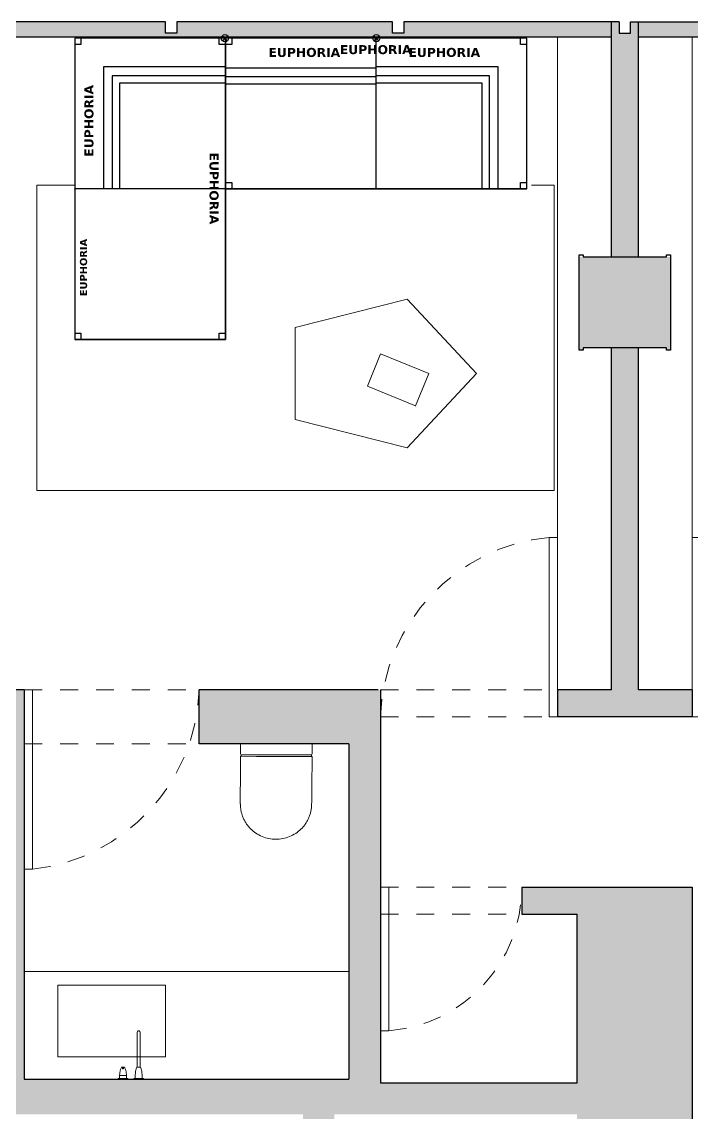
# Model space of a CAD drawing. Header units: metres. Extents: x 44.7 to 67.2, y 8.3 to 25.4.
# Drawn here: x 56.58 to 60.32, y 19.33 to 25.41 of the extents above; entities that cross this region are included whole.
import ezdxf

# ---------------------------------------------------------------- set-up
doc = ezdxf.new("R2010")
doc.units = ezdxf.units.M
doc.linetypes.add('HIDDEN', pattern=[0.375, 0.25, -0.125])
doc.linetypes.add('HIDDEN2', pattern=[0.1875, 0.125, -0.0625])
doc.layers.add('0A_ HATCH', color=7, linetype='Continuous')
doc.layers.add('GRASSOLERMX', color=7, linetype='Continuous')
for name, color, linetype, lineweight in [('0A_MOBFIJO', 253, 'Continuous', 5), ('0A_MOBILIARIO', 6, 'Continuous', 5), ('0A_MUROS', 7, 'Continuous', 30), ('0A_PROYECCIONES', 3, 'HIDDEN', 5), ('0A_PUERTAS', 8, 'Continuous', 9)]:
    doc.layers.add(name, color=color, linetype=linetype, lineweight=lineweight)

# ---------------------------------------------------------------- blocks, each defined once
blk = doc.blocks.new('faucet')
for p, q in [((21.0867, 13.3298), (21.087, 13.3322)), ((21.0867, 13.1366), (21.0867, 13.3298)), ((21.0878, 13.3345), (21.087, 13.3322)), ((21.0878, 13.3345), (21.0891, 13.3365)), ((21.0908, 13.338), (21.0891, 13.3365)), ((21.0908, 13.338), (21.0927, 13.3389)), ((21.0948, 13.3392), (21.0927, 13.3389)), ((21.0948, 13.3392), (21.0969, 13.3389)), ((21.0989, 13.338), (21.0969, 13.3389)), ((21.0989, 13.338), (21.1005, 13.3365)), ((21.1018, 13.3345), (21.1005, 13.3365)), ((21.1018, 13.3345), (21.1026, 13.3322)), ((21.1029, 13.3298), (21.1026, 13.3322)), ((21.1029, 13.3296), (21.1029, 13.3298)), ((21.1029, 13.1366), (21.1029, 13.3296)), ((20.9886, 13.0902), (20.9888, 13.0914)), ((20.9886, 13.0901), (20.9886, 13.0902)), ((20.9886, 13.09), (20.9886, 13.0901)), ((20.9886, 13.09), (20.9887, 13.09)), ((20.9886, 13.09), (20.9887, 13.09)), ((20.9887, 13.0888), (20.9886, 13.0883)), ((20.9886, 13.0883), (20.9886, 13.0741)), ((20.9901, 13.09), (20.9887, 13.09)), ((20.989, 13.0892), (20.9887, 13.0888)), ((20.9891, 13.0944), (20.9888, 13.0914)), ((20.9896, 13.0894), (20.989, 13.0892)), ((20.9893, 13.0979), (20.9891, 13.0944)), ((20.9896, 13.1015), (20.9893, 13.0979)), ((20.99, 13.1048), (20.9896, 13.1015)), ((20.9898, 13.0895), (20.9896, 13.0894)), ((20.9901, 13.0897), (20.9898, 13.0895)), ((20.9903, 13.1072), (20.99, 13.1048)), ((20.9901, 13.09), (20.9901, 13.0897)), ((21.0257, 13.09), (20.9901, 13.09)), ((20.9907, 13.1094), (20.9903, 13.1072)), ((20.9913, 13.1122), (20.9907, 13.1094)), ((20.992, 13.1152), (20.9913, 13.1122)), ((20.9927, 13.118), (20.992, 13.1152)), ((20.9935, 13.121), (20.9927, 13.118)), ((20.9946, 13.1244), (20.9935, 13.121)), ((20.9959, 13.1281), (20.9946, 13.1244)), ((20.9973, 13.1316), (20.9959, 13.1281)), ((20.9984, 13.1343), (20.9973, 13.1316)), ((20.9989, 13.1353), (20.9984, 13.1343)), ((20.999, 13.1354), (20.9989, 13.1353)), ((20.9991, 13.1356), (20.999, 13.1354)), ((20.9993, 13.1356), (20.9991, 13.1356)), ((20.9995, 13.1357), (20.9993, 13.1356)), ((20.9998, 13.1357), (20.9995, 13.1357)), ((21.0003, 13.1357), (20.9998, 13.1357)), ((21.0003, 13.1357), (21.0156, 13.1357)), ((21.0049, 13.1301), (21.0052, 13.1315)), ((21.0052, 13.1288), (21.0049, 13.1301)), ((21.0052, 13.1315), (21.0058, 13.1326)), ((21.0058, 13.1277), (21.0052, 13.1288)), ((21.0058, 13.1326), (21.0068, 13.1333)), ((21.0068, 13.1269), (21.0058, 13.1277)), ((21.0068, 13.1333), (21.0079, 13.1336)), ((21.0079, 13.1266), (21.0068, 13.1269)), ((21.0079, 13.1336), (21.0091, 13.1333)), ((21.0091, 13.1269), (21.0079, 13.1266)), ((21.0091, 13.1333), (21.01, 13.1326)), ((21.01, 13.1277), (21.0091, 13.1269)), ((21.01, 13.1326), (21.0107, 13.1315)), ((21.0107, 13.1288), (21.01, 13.1277)), ((21.0107, 13.1315), (21.0109, 13.1301)), ((21.0109, 13.1301), (21.0107, 13.1288)), ((21.016, 13.1357), (21.0156, 13.1357)), ((21.0163, 13.1357), (21.016, 13.1357)), ((21.0165, 13.1356), (21.0163, 13.1357)), ((21.0167, 13.1356), (21.0165, 13.1356)), ((21.0169, 13.1354), (21.0167, 13.1356)), ((21.017, 13.1353), (21.0169, 13.1354)), ((21.0174, 13.1343), (21.017, 13.1353)), ((21.0186, 13.1316), (21.0174, 13.1343)), ((21.02, 13.1281), (21.0186, 13.1316)), ((21.0213, 13.1244), (21.02, 13.1281)), ((21.0224, 13.121), (21.0213, 13.1244)), ((21.0232, 13.118), (21.0224, 13.121)), ((21.0239, 13.1152), (21.0232, 13.118)), ((21.0245, 13.1122), (21.0239, 13.1152)), ((21.0251, 13.1094), (21.0245, 13.1122)), ((21.0255, 13.1072), (21.0251, 13.1094)), ((21.0259, 13.1048), (21.0255, 13.1072)), ((21.0258, 13.0897), (21.0257, 13.09)), ((21.0271, 13.09), (21.0257, 13.09)), ((21.026, 13.0895), (21.0258, 13.0897)), ((21.0262, 13.1015), (21.0259, 13.1048)), ((21.0263, 13.0894), (21.026, 13.0895)), ((21.0266, 13.0979), (21.0262, 13.1015)), ((21.0268, 13.0892), (21.0263, 13.0894)), ((21.0268, 13.0944), (21.0266, 13.0979)), ((21.027, 13.0914), (21.0268, 13.0944)), ((21.0271, 13.0888), (21.0268, 13.0892)), ((21.0273, 13.0902), (21.027, 13.0914)), ((21.0272, 13.09), (21.0271, 13.09)), ((21.0272, 13.0883), (21.0271, 13.0888)), ((21.0272, 13.09), (21.0273, 13.0902)), ((21.0272, 13.09), (21.0272, 13.09)), ((21.0272, 13.0741), (21.0272, 13.0883)), ((21.0758, 13.0958), (21.0756, 13.0881)), ((21.0756, 13.0881), (21.0756, 13.0741)), ((21.0765, 13.1036), (21.0758, 13.0958)), ((21.0776, 13.1116), (21.0765, 13.1036)), ((21.0792, 13.1197), (21.0776, 13.1116)), ((21.0813, 13.1277), (21.0792, 13.1197)), ((21.0839, 13.1357), (21.0813, 13.1277)), ((21.0843, 13.1363), (21.0839, 13.1357)), ((21.0848, 13.1366), (21.0843, 13.1363)), ((21.0854, 13.1366), (21.0848, 13.1366)), ((21.0854, 13.1366), (21.0867, 13.1366)), ((21.1029, 13.1366), (21.0867, 13.1366)), ((21.1042, 13.1366), (21.1029, 13.1366)), ((21.1048, 13.1366), (21.1042, 13.1366)), ((21.1054, 13.1363), (21.1048, 13.1366)), ((21.1058, 13.1357), (21.1054, 13.1363)), ((21.1083, 13.1277), (21.1058, 13.1357)), ((21.1105, 13.1197), (21.1083, 13.1277)), ((21.1121, 13.1116), (21.1105, 13.1197)), ((21.1132, 13.1036), (21.1121, 13.1116)), ((21.1138, 13.0958), (21.1132, 13.1036)), ((21.1141, 13.0881), (21.1138, 13.0958)), ((21.1141, 13.0741), (21.1141, 13.0881)), ((20.9816, 13.0738), (20.9809, 13.07)), ((20.9809, 13.07), (20.9809, 13.0698)), ((20.9809, 13.0698), (20.981, 13.0696)), ((20.981, 13.0696), (20.9812, 13.0695)), ((20.9812, 13.0695), (20.9813, 13.0694)), ((20.9813, 13.0694), (20.9831, 13.0693)), ((20.9817, 13.0739), (20.9816, 13.0738)), ((20.9819, 13.074), (20.9817, 13.0739)), ((20.982, 13.0741), (20.9819, 13.074)), ((20.9822, 13.0741), (20.982, 13.0741)), ((20.9886, 13.0741), (20.9822, 13.0741)), ((21.0327, 13.0693), (20.9831, 13.0693)), ((21.0272, 13.0741), (20.9886, 13.0741)), ((21.0337, 13.0741), (21.0272, 13.0741)), ((21.0327, 13.0693), (21.0345, 13.0694)), ((21.0338, 13.0741), (21.0337, 13.0741)), ((21.034, 13.074), (21.0338, 13.0741)), ((21.0341, 13.0739), (21.034, 13.074)), ((21.0342, 13.0738), (21.0341, 13.0739)), ((21.035, 13.07), (21.0342, 13.0738)), ((21.0345, 13.0694), (21.0347, 13.0695)), ((21.0347, 13.0695), (21.0348, 13.0696)), ((21.0348, 13.0696), (21.0349, 13.0698)), ((21.0349, 13.0698), (21.035, 13.07)), ((21.0685, 13.0738), (21.0678, 13.07)), ((21.0678, 13.07), (21.0678, 13.0698)), ((21.0678, 13.0698), (21.0679, 13.0696)), ((21.0679, 13.0696), (21.0681, 13.0695)), ((21.0681, 13.0695), (21.0682, 13.0694)), ((21.0682, 13.0694), (21.07, 13.0693)), ((21.0686, 13.0739), (21.0685, 13.0738)), ((21.0688, 13.074), (21.0686, 13.0739)), ((21.0689, 13.0741), (21.0688, 13.074)), ((21.0691, 13.0741), (21.0689, 13.0741)), ((21.0756, 13.0741), (21.0691, 13.0741)), ((21.0742, 13.0693), (21.07, 13.0693)), ((21.0742, 13.0693), (21.0756, 13.0694)), ((21.1141, 13.0741), (21.0756, 13.0741)), ((21.0756, 13.0694), (21.0756, 13.0691)), ((21.0756, 13.0694), (21.0763, 13.0693)), ((21.1141, 13.0691), (21.0756, 13.0691)), ((21.1141, 13.0693), (21.0763, 13.0693)), ((21.1206, 13.0741), (21.1141, 13.0741)), ((21.1141, 13.0691), (21.1141, 13.0693)), ((21.1196, 13.0693), (21.1141, 13.0693)), ((21.1196, 13.0693), (21.1214, 13.0694)), ((21.1207, 13.0741), (21.1206, 13.0741)), ((21.1209, 13.074), (21.1207, 13.0741)), ((21.121, 13.0739), (21.1209, 13.074)), ((21.1211, 13.0738), (21.121, 13.0739)), ((21.1219, 13.07), (21.1211, 13.0738)), ((21.1214, 13.0694), (21.1216, 13.0695)), ((21.1216, 13.0695), (21.1217, 13.0696)), ((21.1217, 13.0696), (21.1218, 13.0698)), ((21.1218, 13.0698), (21.1219, 13.07))]:
    blk.add_line(p, q)
blk = doc.blocks.new('MGEP30103366')
for p, q in [((1.68, 0), (0, 0)), ((0, 0), (0, -0.84)), ((0.035, 0), (0.035, -0.035)), ((1.645, -0.035), (1.645, 0)), ((1.68, -0.84), (1.68, 0)), ((0.035, -0.035), (0, -0.035)), ((1.68, -0.035), (1.645, -0.035)), ((0, -0.805), (0.035, -0.805)), ((0, -0.84), (1.68, -0.84)), ((0.035, -0.805), (0.035, -0.84)), ((1.645, -0.805), (1.68, -0.805)), ((1.645, -0.84), (1.645, -0.805))]:
    blk.add_line(p, q)
at = {"insert": (0.6376, -0.0385), "char_height": 0.05, "attachment_point": 1}
blk.add_mtext_dynamic_manual_height_columns('{\\fVerdana|b1|i0|c0|p34;\\C5;EUPHORIA}', width=0.413697, gutter_width=12.5, heights=[0], dxfattribs=at)
blk = doc.blocks.new('MGEP20503333')
for p, q in [((0.84, 0), (0, 0)), ((0, -0.84), (0, 0)), ((0.84, -0.84), (0.84, 0)), ((0.68, -0.16), (0, -0.16)), ((0.68, -0.84), (0.68, -0.16)), ((0.631, -0.209), (0, -0.209)), ((0.631, -0.84), (0.631, -0.209)), ((0.59, -0.25), (0, -0.25)), ((0.59, -0.84), (0.59, -0.25)), ((0.84, -0.84), (0, -0.84))]:
    blk.add_line(p, q)
at = {"insert": (0.1797, -0.0541), "char_height": 0.05, "attachment_point": 1}
blk.add_mtext_dynamic_manual_height_columns('{\\fVerdana|b1|i0|c0|p34;\\C5;EUPHORIA}', width=0.626329, gutter_width=12.5, heights=[0], dxfattribs=at)
blk = doc.blocks.new('MGEP2013S1SB3333')
at = {"color": 1}
for p, q in [((0.0119, -0.0137), (-0.0173, 0.0137)), ((-0.0173, -0.0137), (0.0119, 0.0137)), ((0.8263, -0.0137), (0.8555, 0.0137)), ((0.8555, -0.0137), (0.8263, 0.0137))]:
    blk.add_line(p, q, dxfattribs=at)
for p, q in [((0.0009, 0), (-0.0027, 0)), ((0.8382, 0), (0, 0)), ((0, -0.84), (0, 0)), ((0.8373, 0), (0.8409, 0)), ((0.84, -0.84), (0.84, 0)), ((0.84, -0.84), (0.84, 0)), ((0.8382, -0.166), (0, -0.166)), ((0.8382, -0.215), (0, -0.215)), ((0.8382, -0.256), (0, -0.256)), ((0.8382, -0.84), (0, -0.84)), ((0.8382, -0.84), (0.84, -0.84))]:
    blk.add_line(p, q)
for centre in [(-0.0027, 0), (0.8409, 0)]:
    blk.add_circle(centre, 0.02, dxfattribs=at)
at = {"insert": (0.2397, -0.0541), "char_height": 0.05, "attachment_point": 1}
blk.add_mtext_dynamic_manual_height_columns('{\\fVerdana|b1|i0|c0|p34;\\C5;EUPHORIA}', width=0.626329, gutter_width=12.5, heights=[0], dxfattribs=at)
blk = doc.blocks.new('MGEP20613333')
for p, q in [((0.84, 0), (0, 0)), ((0, -0.84), (0, 0)), ((0.8382, 0), (0.84, 0)), ((0.84, -0.84), (0.84, 0)), ((0.84, -0.84), (0.84, 0)), ((0.84, -0.84), (0, -0.84)), ((0.8382, -0.84), (0.84, -0.84))]:
    blk.add_line(p, q)
at = {"insert": (0.242, -0.0289), "char_height": 0.04, "attachment_point": 1}
blk.add_mtext_dynamic_manual_height_columns('{\\fVerdana|b1|i0|c0|p34;\\C5;EUPHORIA}', width=0.336148, gutter_width=12.5, heights=[0.3214], dxfattribs=at)

msp = doc.modelspace()

# ---------------------------------------------------------------- hatches: boundary and pattern name
at = {"layer": '0A_ HATCH', "transparency": 33554534}
h = msp.add_hatch(color=256, dxfattribs=at)
h.dxf.hatch_style = 1
h.paths.add_polyline_path([(60.3176, 20.5884), (59.3676, 20.5884), (59.3676, 20.4384), (59.6759, 20.4384), (59.6759, 19.4977), (58.5803, 19.4977), (58.5803, 21.6884), (57.5699, 21.6884), (57.5699, 21.3884), (58.4049, 21.3884), (58.4049, 19.5177), (56.5953, 19.5177), (56.5953, 21.5884), (56.5953, 21.6884), (52.9326, 21.6884), (52.9326, 25.4124), (52.7826, 25.4124), (52.7826, 21.5384), (53.6899, 21.5384), (53.6899, 20.9257), (53.7352, 20.9257), (53.8153, 20.9257), (53.8153, 21.5384), (54.2899, 21.5384), (54.2899, 20.9257), (54.4153, 20.9257), (54.4153, 21.5384), (56.4199, 21.5384), (56.4199, 19.3223), (57.4326, 19.3223), (58.1479, 19.3223), (58.1479, 17.5477), (56.7826, 17.5477), (56.7826, 18.335), (56.4199, 18.335), (56.4199, 16.785), (56.5449, 16.785), (56.5449, 18.185), (56.6576, 18.185), (56.6576, 16.785), (56.8826, 16.785), (56.8826, 17.3723), (58.5426, 17.3723), (58.5426, 16.785), (58.8426, 16.785), (58.8426, 17.3723), (59.9676, 17.3723), (59.9676, 16.785), (60.3176, 16.785), (60.3176, 17.5477), (59.3176, 17.5477), (58.3233, 17.5477), (58.3233, 19.3223), (59.6759, 19.3223), (59.6759, 18.535), (60.3176, 18.535)])
h = msp.add_hatch(color=256, dxfattribs=at)
h.dxf.hatch_style = 1
h.paths.add_polyline_path([(59.8676, 25.4124), (58.7101, 25.4124), (58.7101, 25.3495), (58.6466, 25.3495), (58.6466, 25.4124), (57.4458, 25.4124), (57.4458, 25.3495), (57.3823, 25.3495), (57.3823, 25.4124), (56.1815, 25.4124), (56.1815, 25.3495), (56.118, 25.3495), (56.118, 25.4124), (54.9172, 25.4124), (54.9172, 25.3495), (54.8537, 25.3495), (54.8537, 25.4124), (53.6529, 25.4124), (53.6529, 25.3495), (53.5894, 25.3495), (53.5894, 25.4124), (52.9326, 25.4124), (52.9326, 25.3295), (59.8676, 25.3295)])
h = msp.add_hatch(color=256, dxfattribs=at)
h.dxf.hatch_style = 1
h.paths.add_polyline_path([(60.0176, 25.4124), (59.9743, 25.4124), (59.9743, 25.3495), (59.9108, 25.3495), (59.9108, 25.359), (59.9108, 25.4124), (59.8676, 25.4124), (59.8676, 24.1023), (60.0176, 24.1023)])
h.paths.add_polyline_path([(60.1966, 24.1023), (60.0176, 24.1023), (59.8676, 24.1023), (59.6886, 24.1023), (59.6886, 23.5843), (59.7106, 23.5843), (59.7106, 23.5943), (60.1746, 23.5943), (60.1746, 23.5843), (60.1966, 23.5843)])
h.paths.add_polyline_path([(60.0176, 23.5943), (59.8676, 23.5943), (59.8676, 21.6884), (59.5676, 21.6884), (59.5676, 21.5384), (60.3176, 21.5384), (60.3176, 21.6884), (60.0176, 21.6884)])
h = msp.add_hatch(color=256, dxfattribs=at)
h.dxf.hatch_style = 1
h.paths.add_polyline_path([(63.7037, 25.4124), (62.5029, 25.4124), (62.5029, 25.3495), (62.4394, 25.3495), (62.4394, 25.4124), (61.2386, 25.4124), (61.2386, 25.3495), (61.1751, 25.3495), (61.1751, 25.4124), (60.0176, 25.4124), (60.0176, 25.3295), (66.9426, 25.3295), (66.9426, 25.4124), (66.2958, 25.4124), (66.2958, 25.3495), (66.2323, 25.3495), (66.2323, 25.4124), (65.0315, 25.4124), (65.0315, 25.3495), (64.968, 25.3495), (64.968, 25.4124), (63.7672, 25.4124), (63.7672, 25.3495), (63.7037, 25.3495)])

# ---------------------------------------------------------------- linework, layer by layer
at = {"layer": '0A_ HATCH'}
msp.add_line((59.9108, 25.3495), (59.9743, 25.3495), dxfattribs=at)
at = {"layer": '0A_MOBFIJO', "linetype": 'ByBlock'}
for p, q in [((57.8061, 21.3884), (57.8061, 21.3884)), ((57.8061, 21.3884), (58.194, 21.3884)), ((58.194, 21.3884), (57.8061, 21.3884)), ((58.194, 21.3884), (58.194, 21.3883)), ((58.194, 21.3884), (58.194, 21.3884)), ((57.8887, 21.3178), (57.8006, 21.3183)), ((57.8007, 21.3326), (57.8007, 21.3326)), ((57.8061, 21.327), (57.8061, 21.327)), ((57.8061, 21.327), (58.194, 21.327)), ((58.194, 21.327), (57.8061, 21.327)), ((57.8889, 21.3178), (58.1109, 21.3166)), ((58.1109, 21.3166), (58.1111, 21.3166)), ((58.1111, 21.3166), (58.1991, 21.3161)), ((58.194, 21.327), (58.194, 21.327)), ((58.194, 21.327), (58.194, 21.327)), ((58.1991, 21.3161), (58.1992, 21.3161)), ((56.7826, 20.0427), (56.7826, 19.6427)), ((56.7826, 20.0427), (57.3826, 20.0427)), ((57.3826, 20.0427), (57.3826, 19.6427)), ((56.7826, 19.6427), (57.3826, 19.6427))]:
    msp.add_line(p, q, dxfattribs=at)
for points in [[(57.8039, 21.3275), (57.8039, 21.3272), (57.8039, 21.3243), (57.804, 21.3209), (57.804, 21.3182)], [(58.1961, 21.3162), (58.1961, 21.3168), (58.1961, 21.3208), (58.1962, 21.3243), (58.1963, 21.3272), (58.1963, 21.3275)], [(58.1999, 21.3142), (58.1995, 21.3156), (58.1995, 21.3158), (58.1994, 21.316), (58.1993, 21.3161), (58.1992, 21.3161)]]:
    msp.add_lwpolyline(points, dxfattribs=at)
for centre, radius, start, end in [((82.5523, 21.3002), 24.7517, 179.80804, 179.92506), ((57.8062, 21.3829), 0.00543, 90.51661, 181.63349), ((58.1939, 21.3825), 0.0059, 3.60829, 88.18055), ((48.9612, 21.3321), 9.2386, 0.0027, 0.3148), ((57.8063, 21.3326), 0.00563, 180.45736, 268.62354), ((82.5523, 21.3002), 24.7517, 179.95818, 180.09867), ((58.1937, 21.3331), 0.00618, 272.79312, 354.04452), ((48.9612, 21.3321), 9.2386, 359.53757, 359.88903)]:
    msp.add_arc(centre, radius, start, end, dxfattribs=at)
for points, knots in [([(57.8007, 21.2576), (57.7993, 21.1436), (57.7993, 21.1314), (57.7993, 21.1128), (57.7993, 21.0968), (57.7993, 21.0841), (57.7993, 21.0745), (57.7993, 21.0665), (57.7993, 21.0601), (57.7993, 21.0553), (57.7994, 21.0504), (57.7996, 21.044), (57.8001, 21.0358), (57.8012, 21.0262), (57.8028, 21.0165), (57.8048, 21.007), (57.8081, 20.9944), (57.8134, 20.979), (57.8216, 20.9612), (57.8315, 20.9444), (57.8431, 20.9286), (57.8606, 20.9092), (57.8859, 20.8884), (57.9204, 20.8698), (57.958, 20.8582), (57.984, 20.8556), (57.9971, 20.8555)], [189.635436, 189.635436, 189.635436, 189.635436, 205.1626, 222.258975, 239.353023, 247.9018, 256.457147, 265.009532, 269.286926, 273.579428, 277.892825, 282.228259, 290.933489, 299.635942, 308.337553, 317.04381, 325.752936, 343.169765, 360.589414, 378.011205, 395.44899, 412.892332, 447.71952, 482.538906, 517.358958, 552.180035, 552.180035, 552.180035, 552.180035]), ([(58.1996, 21.2575), (58.1991, 21.2532), (58.1989, 21.2391), (58.1985, 21.2065), (58.1982, 21.1746), (58.1979, 21.149), (58.1977, 21.1298), (58.1975, 21.1107), (58.1974, 21.0947), (58.1973, 21.0819), (58.1972, 21.0724), (58.1971, 21.0644), (58.197, 21.058), (58.1969, 21.0532), (58.1968, 21.0483), (58.1965, 21.0419), (58.1959, 21.0338), (58.1947, 21.0241), (58.193, 21.0145), (58.1909, 21.0049), (58.1875, 20.9924), (58.182, 20.977), (58.1736, 20.9594), (58.1635, 20.9426), (58.1518, 20.927), (58.1341, 20.9078), (58.1086, 20.8872), (58.0738, 20.869), (58.0362, 20.8578), (58.0101, 20.8554), (57.9971, 20.8555)], [83.533868, 83.533868, 83.533868, 83.533868, 102.580849, 136.774502, 170.9684, 188.065467, 205.1626, 222.258975, 239.353023, 247.9018, 256.457147, 265.009532, 269.286926, 273.579428, 277.892825, 282.228259, 290.933489, 299.635942, 308.337553, 317.04381, 325.752936, 343.169765, 360.589414, 378.011205, 395.44899, 412.892332, 447.71952, 482.538906, 517.358958, 552.180035, 552.180035, 552.180035, 552.180035])]:
    msp.add_open_spline(points, degree=3, knots=knots, dxfattribs=at)
at = {"layer": '0A_MOBILIARIO'}
for p, q in [((59.5676, 21.6884), (59.5676, 25.3295)), ((60.3176, 21.6884), (60.3176, 25.3295)), ((56.6661, 22.7998), (56.6661, 24.5016)), ((56.6661, 24.5016), (56.8764, 24.5016)), ((59.4219, 24.5016), (59.5491, 24.5016)), ((59.5491, 24.5016), (59.5491, 22.7998)), ((58.7292, 23.8668), (58.105, 23.7083)), ((59.115, 23.4518), (58.7292, 23.8668)), ((58.105, 23.7083), (58.105, 23.1953)), ((58.5815, 23.5616), (58.5078, 23.3812)), ((58.85, 23.4518), (58.5815, 23.5616)), ((59.115, 23.4518), (58.7292, 23.0368)), ((58.7763, 23.2715), (58.85, 23.4518)), ((58.5075, 23.3805), (58.5078, 23.3812)), ((58.5078, 23.3812), (58.7763, 23.2715)), ((58.5644, 23.3572), (58.5642, 23.3573)), ((58.776, 23.2707), (58.7763, 23.2715)), ((58.105, 23.1953), (58.7292, 23.0368)), ((59.5491, 22.7998), (56.6661, 22.7998)), ((58.4049, 20.1177), (56.5953, 20.1177))]:
    msp.add_line(p, q, dxfattribs=at)
at = {"layer": '0A_MUROS'}
for p, q in [((57.3823, 25.4124), (56.1815, 25.4124)), ((57.3823, 25.3495), (57.3823, 25.4124)), ((58.6466, 25.4124), (57.4458, 25.4124)), ((57.4458, 25.4124), (57.4458, 25.3495)), ((58.6466, 25.3495), (58.6466, 25.4124)), ((59.8676, 25.4124), (58.7101, 25.4124)), ((58.7101, 25.4124), (58.7101, 25.3495)), ((59.8676, 24.1023), (59.8676, 25.4124)), ((59.9108, 25.4124), (59.8676, 25.4124)), ((59.9108, 25.4124), (59.9108, 25.3495)), ((59.9743, 25.4124), (60.0176, 25.4124)), ((59.9743, 25.3495), (59.9743, 25.4124)), ((60.0176, 24.1023), (60.0176, 25.4124)), ((60.0176, 25.4124), (61.1751, 25.4124)), ((52.9326, 25.3295), (59.8676, 25.3295)), ((57.4458, 25.3495), (57.3823, 25.3495)), ((58.7101, 25.3495), (58.6466, 25.3495)), ((60.0176, 25.3295), (66.9426, 25.3295)), ((59.8676, 21.6884), (59.8676, 23.5943)), ((60.0176, 21.6884), (60.0176, 23.5943)), ((56.5953, 21.6884), (52.9326, 21.6884)), ((56.5953, 21.6884), (56.5953, 19.5177)), ((58.5676, 21.6884), (57.5699, 21.6884)), ((57.5699, 21.3884), (57.5699, 21.6884)), ((58.5803, 21.6884), (58.5803, 19.4977)), ((59.8676, 21.6884), (59.5676, 21.6884)), ((59.5676, 21.6884), (59.5676, 21.5884)), ((59.5676, 21.6884), (59.5676, 21.5384)), ((60.3176, 21.6884), (60.0176, 21.6884)), ((60.3176, 21.6884), (60.3176, 21.5884)), ((60.3176, 21.6884), (60.3176, 21.5384)), ((60.3176, 21.5384), (59.5676, 21.5384)), ((58.4049, 21.3884), (57.5699, 21.3884)), ((58.4049, 21.3884), (58.4049, 19.5177)), ((59.3676, 20.5884), (59.3676, 20.4384)), ((59.3676, 20.5884), (60.3176, 20.5884)), ((60.3176, 20.5884), (60.3176, 18.535)), ((59.3676, 20.4384), (59.6759, 20.4384)), ((59.6759, 19.4977), (59.6759, 20.4384)), ((56.5953, 19.5177), (58.4049, 19.5177)), ((58.5803, 19.4977), (59.6759, 19.4977))]:
    msp.add_line(p, q, dxfattribs=at)
msp.add_lwpolyline([(60.1746, 24.1023), (60.1746, 24.1143), (60.1966, 24.1143), (60.1966, 23.5823), (60.1746, 23.5823), (60.1746, 23.5943), (59.7106, 23.5943), (59.7106, 23.5823), (59.6886, 23.5823), (59.6886, 24.1143), (59.7106, 24.1143), (59.7106, 24.1023)], close=True, dxfattribs=at)
at = {"layer": '0A_PROYECCIONES', "linetype": 'HIDDEN2', "ltscale": 0.7}
for p, q in [((56.5953, 21.6884), (57.5699, 21.6884)), ((58.5803, 21.6884), (59.5676, 21.6884)), ((58.5803, 21.5384), (59.5676, 21.5384)), ((60.3176, 21.5384), (61.3176, 21.5384)), ((56.5953, 21.3884), (57.5699, 21.3884)), ((58.5803, 20.5884), (59.3676, 20.5884)), ((58.5803, 20.4384), (59.3676, 20.4384))]:
    msp.add_line(p, q, dxfattribs=at)
at = {"layer": '0A_PUERTAS'}
for points in [[(59.5676, 22.5383), (59.521, 22.5383), (59.521, 21.5384), (59.5676, 21.5384)], [(60.3176, 22.5383), (60.3641, 22.5383), (60.3641, 21.5384), (60.3176, 21.5384)], [(56.5953, 20.6884), (56.6418, 20.6884), (56.6418, 21.6884), (56.5953, 21.6884)], [(58.5803, 19.7884), (58.6268, 19.7884), (58.6268, 20.5884), (58.5803, 20.5884)]]:
    msp.add_lwpolyline(points, close=True, dxfattribs=at)
at = {"layer": '0A_PUERTAS', "linetype": 'HIDDEN2', "ltscale": 0.7}
for centre, radius, start, end in [((59.621, 21.5017), 1.0414, 95.51143, 177.98442), ((56.5267, 21.7259), 1.0439, 276.33507, 357.93781), ((58.5659, 20.5877), 0.8017, 274.35932, 0.0434)]:
    msp.add_arc(centre, radius, start, end, dxfattribs=at)

# ---------------------------------------------------------------- block references
at = {"layer": '0A_MOBFIJO'}
msp.add_blockref('faucet', (36.1378, 6.4486), dxfattribs=at)
at = {"layer": 'GRASSOLERMX'}
for name, p, rotation in [('MGEP30103366', (57.7164, 25.321), 270), ('MGEP20503333', (56.8764, 24.481), 90), ('MGEP20613333', (56.8764, 23.641), 90)]:
    msp.add_blockref(name, p, dxfattribs=dict(at, rotation=rotation))
for name, p in [('MGEP2013S1SB3333', (57.7164, 25.321)), ('MGEP30103366', (57.7164, 25.321)), ('MGEP20503333', (58.5564, 25.321))]:
    msp.add_blockref(name, p, dxfattribs=at)

doc.saveas('drawing.dxf')
